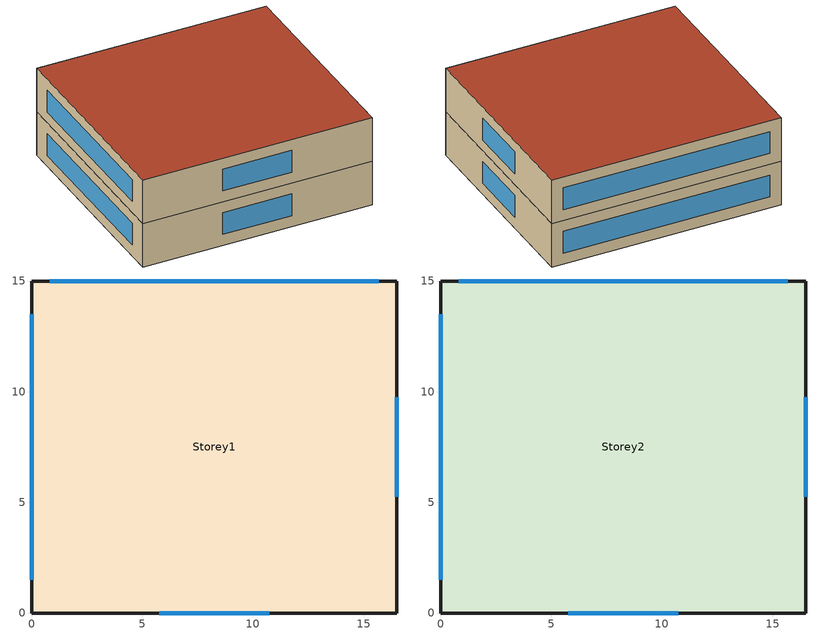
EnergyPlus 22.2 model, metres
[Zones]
Storey1
 floor ground (Slab_Cons): 0,15 16.5,15 16.5,0 0,0 z0
 wall outside (ExtWall_Cons): 0,0 16.5,0 16.5,15 0,15 0,0 z0:3.3
 window (Win_Cons): 5.78,0 10.72,0 / 16.5,5.25 16.5,9.75 / 15.68,15 0.82,15 / 0,13.5 0,1.5 z0.82:2.48
 ceiling adiabatic (IntCeil_Cons): 0,0 16.5,0 16.5,15 0,15 z3.3
Storey2
 floor adiabatic (IntFloor_Cons): 0,15 16.5,15 16.5,0 0,0 z3.3
 wall outside (ExtWall_Cons): 0,0 16.5,0 16.5,15 0,15 0,0 z3.3:6.6
 window (Win_Cons): 5.78,0 10.72,0 / 16.5,5.25 16.5,9.75 / 15.68,15 0.82,15 / 0,13.5 0,1.5 z4.12:5.78
 roof outside (Roof_Cons): 0,0 16.5,0 16.5,15 0,15 z6.6
[Building]
T3-test-08: 15, Suburbs, 0.04, 0.4, FullInteriorAndExterior, 25, 6
[Material]
Concrete200: MediumRough, 0.2, 1.311, 2240, 836.8, 0.9, 0.7, 0.7
WallIns: MediumRough, 0.1, 0.0955, 30, 1400, 0.9, 0.7, 0.7
Gypsum13: MediumRough, 0.0127, 0.16, 784.9, 830, 0.9, 0.7, 0.7
Membrane10: MediumRough, 0.0095, 0.16, 1121.3, 1460, 0.9, 0.7, 0.7
RoofIns: MediumRough, 0.2, 0.0898, 30, 1400, 0.9, 0.7, 0.7
Concrete100: MediumRough, 0.1, 1.311, 2240, 836.8, 0.9, 0.7, 0.7
Carpet: MediumRough, 0.0127, 0.06, 288, 1380, 0.9, 0.7, 0.7
[WindowMaterial:SimpleGlazingSystem]
Glazing: 1.5, 0.32, 0.41
[Construction]
ExtWall_Cons: Concrete200, WallIns, Gypsum13
Roof_Cons: Membrane10, RoofIns, Concrete100
Slab_Cons; IntCeil_Cons: Concrete100, Carpet
IntFloor_Cons: Carpet, Concrete100
Win_Cons: Glazing
[Zone]
Storey1; Storey2: 0, 0, 0, 0, 1, 1, autocalculate, autocalculate
[HVACTemplate:Thermostat]
Tstat: HTGSETP_SCH, , CLGSETP_SCH
[HVACTemplate:Zone:PTHP]
Storey1; Storey2: Tstat, autosize, 0.0095, 0.55, 125, 0.9, 3.2, 2.8, -8, Electric, 21
[Schedule:Compact]
HTGSETP_SCH: Temperature, Through: 12/31, For: AllDays, Until: 09:00, 14, Until: 21:00, 21.5, Until: 24:00, 14
CLGSETP_SCH: Temperature, Through: 12/31, For: AllDays, Until: 09:00, 29.5, Until: 21:00, 23, Until: 24:00, 29.5
